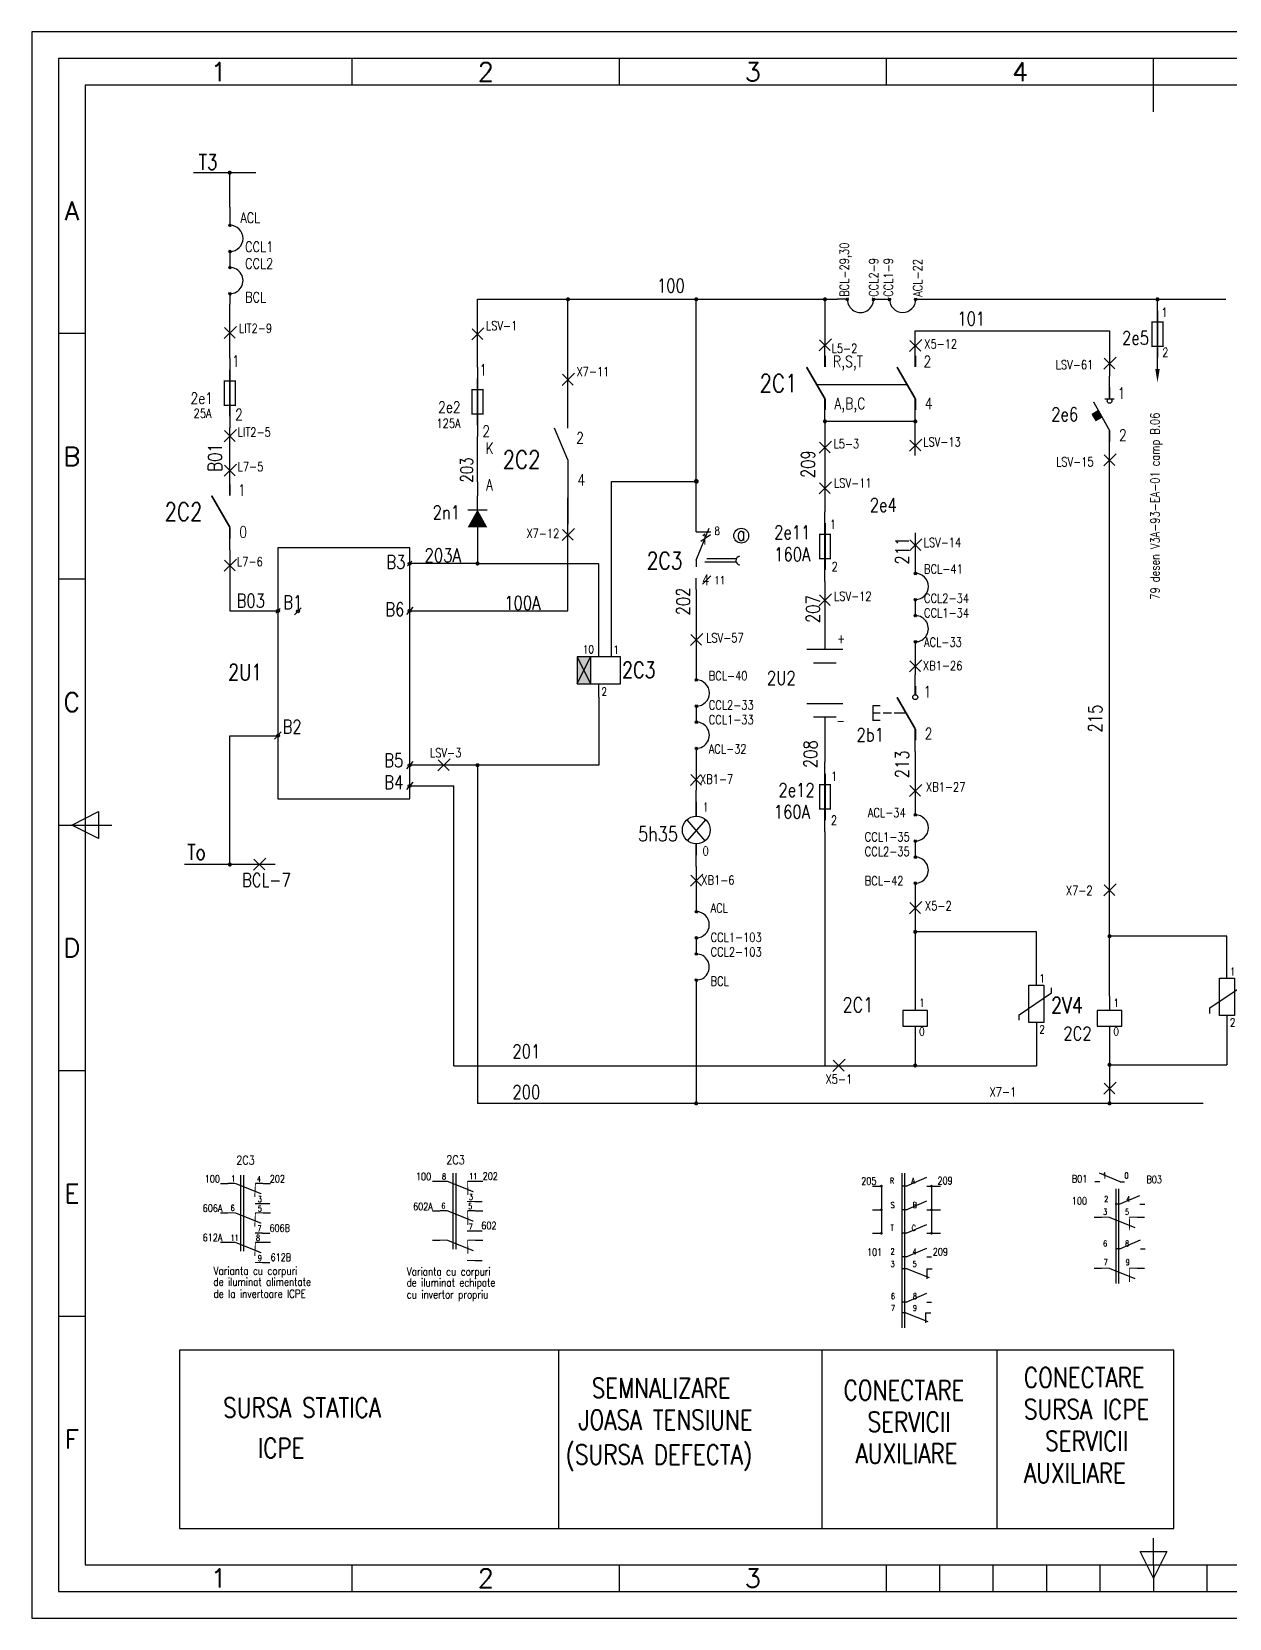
# Model space of a CAD drawing. Extents: x 23 to 1306, y -395 to 239.
# Drawn here: x 22.6 to 246.7, y -393.5 to -96.5 of the extents above; entities that cross this region are included whole.
import ezdxf
from ezdxf.enums import TextEntityAlignment as Align

# ---------------------------------------------------------------- set-up
doc = ezdxf.new("R2010")
doc.units = 0
doc.header["$LTSCALE"] = 7
doc.header["$MEASUREMENT"] = 0
doc.layers.get('0').update_dxf_attribs({"linetype": 'CONTINUOUS'})
doc.layers.get('DEFPOINTS').update_dxf_attribs({"linetype": 'CONTINUOUS'})
doc.layers.add('MODIF', color=2, linetype='CONTINUOUS')
doc.layers.add('TAG', color=2, linetype='CONTINUOUS')
doc.styles.add('ISO', font='SIMPLEX.SHX')
doc.styles.add('ISOCP', font='SIMPLEX.SHX')
doc.styles.add('ROMANS', font='romans', dxfattribs={"width": 0.8})

# ---------------------------------------------------------------- blocks, each defined once
blk = doc.blocks.new('A3')
at = {"color": 70}
for p, q in [((-360, 287), (-360, 292)), ((-310, 287), (-310, 292)), ((-260, 287), (-260, 292)), ((-210, 282), (-210, 292)), ((-410, 240.5), (-415, 240.5)), ((-410, 194.5), (-415, 194.5)), ((-415, 148.5), (-405, 148.5)), ((-412.5, 148.5), (-407.5, 151)), ((-407.5, 146), (-412.5, 148.5)), ((-407.5, 151), (-407.5, 146)), ((-410, 102.5), (-415, 102.5)), ((-410, 56.5), (-415, 56.5)), ((-210, 10), (-210, 15)), ((-212.5, 12.5), (-207.5, 12.5)), ((-210, 7.5), (-212.5, 12.5)), ((-207.5, 12.5), (-210, 7.5)), ((-360, 5), (-360, 10)), ((-310, 5), (-310, 10)), ((-260, 5), (-260, 10)), ((-250, 5), (-250, 10)), ((-240, 5), (-240, 10)), ((-230, 5), (-230, 10)), ((-220, 5), (-220, 10)), ((-210, 10), (-210, 5)), ((-200, 5), (-200, 10))]:
    blk.add_line(p, q, dxfattribs=at)
at = {"color": 240}
for points in [[(0, 297), (-420, 297), (-420, 0), (0, 0)], [(-5, 292), (-415, 292), (-415, 5), (-5, 5)]]:
    blk.add_lwpolyline(points, close=True, dxfattribs=at)
at = {"color": 70}
blk.add_lwpolyline([(-10, 287), (-410, 287), (-410, 10), (-10, 10)], close=True, dxfattribs=at)
at = {"color": 50}
for s, style, p in [('1', 'ISOCP', (-385, 289.5)), ('2', 'ISO', (-335, 289.5)), ('3', 'ISO', (-285, 289.5)), ('4', 'ISO', (-235, 289.5)), ('A', 'ISO', (-412.5, 263.5)), ('B', 'ISO', (-412.5, 217.5)), ('C', 'ISO', (-412.5, 171.5)), ('D', 'ISO', (-412.5, 125.5)), ('E', 'ISO', (-412.5, 79.5)), ('F', 'ISO', (-412.5, 33.5)), ('1', 'ISOCP', (-385, 7.5)), ('2', 'ISO', (-335, 7.5)), ('3', 'ISO', (-285, 7.5))]:
    blk.add_text(s, height=3.5, dxfattribs=dict(at, style=style)).set_placement(p, align=Align.MIDDLE)
blk = doc.blocks.new('VARISTOR')
for p, q in [((0, -1.5), (0, 0)), ((0, -8.5), (0, -10))]:
    blk.add_line(p, q)
at = {"flags": 128}
blk.add_lwpolyline([(-3.22, -8.07), (-3.22, -7.06), (2.86, -2.95), (2.86, -2)], dxfattribs=at)
blk.add_lwpolyline([(-1.4, -8.5), (-1.4, -1.5), (1.4, -1.5), (1.4, -8.5)], close=True, dxfattribs=at)
at = {"style": 'ROMANS', "width": 0.8}
for tag, p, height in [('1', (0.55, -0.99), 1.5), ('V', (-6.29, -6.62), 3), ('2', (0.55, -10.54), 1.5)]:
    blk.add_attdef(tag, p, '', height=height, dxfattribs=at)
blk = doc.blocks.new('MONO1')
at = {"linetype": 'Continuous'}
for p, q in [((0, 14.5), (0, 17)), ((-1, 12), (1, 12)), ((0, 0), (0, 2.5))]:
    blk.add_line(p, q, dxfattribs=at)
at = {"linetype": 'Continuous', "const_width": 0.4}
for points in [[(0, 12), (0, 14.5)], [(0, 2.5), (0, 5)]]:
    blk.add_lwpolyline(points, dxfattribs=at)
at = {"linetype": 'Continuous', "const_width": 0.3, "flags": 128}
blk.add_lwpolyline([(0, 5), (-3.52, 11.31)], dxfattribs=at)
at = {"linetype": 'Continuous', "flags": 128}
blk.add_lwpolyline([(-1.71, 7.96), (-2.48, 9.3), (-3.83, 8.52), (-3.05, 7.18)], close=True, dxfattribs=at)
at = {"linetype": 'Continuous'}
blk.add_circle((0, 11.52), 0.517, dxfattribs=at)
blk.add_solid([(-3.05, 7.18), (-3.83, 8.52), (-1.71, 7.96), (-2.48, 9.3)], dxfattribs=at)
at = {"layer": 'DEFPOINTS', "color": 0, "linetype": 'ByBlock'}
for p in [(70.86, -12.25), (70.86, -18.85)]:
    blk.add_point(p, dxfattribs=at)
at = {"linetype": 'Continuous', "style": 'ROMANS', "width": 0.8}
for tag, p in [('1', (1.8, 11.98)), ('2', (2.09, 2.71))]:
    blk.add_attdef(tag, p, '', height=2.5, dxfattribs=at)
blk = doc.blocks.new('BUT-RET')
at = {"linetype": 'Continuous'}
for p, q in [((0, -2.5), (0, 0)), ((-7.74, -6.89), (-9.39, -6.89)), ((-9.39, -6.89), (-9.39, -10.11)), ((-7.74, -8.5), (-9.39, -8.5)), ((-7.74, -10.11), (-9.39, -10.11)), ((-5.25, -8.5), (-7.12, -8.5)), ((-2.02, -8.5), (-4.69, -8.5)), ((0, -17), (0, -14.5))]:
    blk.add_line(p, q, dxfattribs=at)
at = {"linetype": 'Continuous', "const_width": 0.4}
for points in [[(0, -4.45), (0, -2.5)], [(0, -14.5), (0, -12)]]:
    blk.add_lwpolyline(points, dxfattribs=at)
at = {"linetype": 'Continuous', "const_width": 0.4, "flags": 128}
blk.add_lwpolyline([(0, -12), (-4.04, -5)], dxfattribs=at)
at = {"linetype": 'Continuous'}
blk.add_circle((0, -4.97), 0.546, dxfattribs=at)
at = {"linetype": 'Continuous', "style": 'ROMANS', "width": 0.8}
for tag, p in [('1', (1.8, -5.02)), ('2', (2.09, -14.29))]:
    blk.add_attdef(tag, p, '', height=2.5, dxfattribs=at)
blk.add_attdef('P1', text='', height=4, dxfattribs=at).set_placement((-12.44, -8.54), align=Align.MIDDLE_RIGHT)
blk = doc.blocks.new('BILUTA')
at = {"linetype": 'Continuous', "const_width": 0.45, "flags": 128}
blk.add_lwpolyline([(-0.225, 0, 1), (0.225, 0, 1)], format="xyb", close=True, dxfattribs=at)
blk = doc.blocks.new('CNI')
at = {"linetype": 'Continuous'}
for p, q in [((0, -1.84), (0, 0)), ((0, -8.5), (3, -1)), ((0, -8.5), (0, -10))]:
    blk.add_line(p, q, dxfattribs=at)
at = {"linetype": 'Continuous', "flags": 128}
blk.add_lwpolyline([(0, -1.84), (3.41, -1.84)], dxfattribs=at)
at = {"layer": 'TAG', "linetype": 'Continuous', "style": 'ROMANS', "width": 0.8}
for tag, p in [('1N', (0.14, -1.41)), ('2N', (0.14, -9.9))]:
    blk.add_attdef(tag, p, '', height=1.5, dxfattribs=at)
blk.add_attdef('KN', text='', height=3, dxfattribs=at).set_placement((-2.33, -1.73), align=Align.MIDDLE_RIGHT)
for tag, p in [('1E', (-0.35, -2.05)), ('2E', (-0.35, -10.07))]:
    blk.add_attdef(tag, p, '', height=1.5, rotation=90, dxfattribs=at)
blk.add_attdef('KE', text='', height=3, rotation=90, dxfattribs=at).set_placement((-3.98, -4.61), align=Align.MIDDLE_RIGHT)
blk = doc.blocks.new('CND')
at = {"linetype": 'Continuous'}
for p, q in [((0, -1.64), (0, 0)), ((0, -8.62), (-3, -1.62)), ((0, -8.62), (0, -10))]:
    blk.add_line(p, q, dxfattribs=at)
at = {"layer": 'TAG', "linetype": 'Continuous', "style": 'ROMANS', "width": 0.8}
for tag, p in [('1E', (-0.41, -1.57)), ('2E', (-0.41, -10.73))]:
    blk.add_attdef(tag, p, '', height=1.5, rotation=90, dxfattribs=at)
blk.add_attdef('K1E', text='', height=3, rotation=90, dxfattribs=at).set_placement((-11.31, -1.64), align=Align.MIDDLE_RIGHT)
blk.add_attdef('K1N', text='', height=3, dxfattribs=at).set_placement((-3.18, -4.55), align=Align.MIDDLE_RIGHT)
for tag, p in [('1N', (0.26, -1.67)), ('2N', (0.26, -10.09))]:
    blk.add_attdef(tag, p, '', height=1.5, dxfattribs=at)
blk = doc.blocks.new('B1')
at = {"linetype": 'Continuous'}
for p, q in [((0, -2.5), (0, 0)), ((-2.07, -6.54), (1.93, -11.17)), ((-1.94, -11.17), (2.1, -6.54)), ((0, -16.86), (0, -14.36))]:
    blk.add_line(p, q, dxfattribs=at)
at = {"linetype": 'Continuous', "const_width": 0.4}
for points in [[(0, -5.71), (0, -2.5)], [(0, -14.36), (0, -11.86)]]:
    blk.add_lwpolyline(points, dxfattribs=at)
at = {"linetype": 'Continuous'}
blk.add_circle((0, -8.78), 3.07, dxfattribs=at)
at = {"linetype": 'Continuous', "style": 'ROMANS', "width": 0.8}
blk.add_attdef('H1', text='', height=4, dxfattribs=at).set_placement((-6.71, -8.53), align=Align.MIDDLE_RIGHT)
blk = doc.blocks.new('B')
for p, q in [((0, 0), (0, -2.65)), ((0, -5.59), (0, -8.24))]:
    blk.add_line(p, q)
at = {"flags": 128}
blk.add_lwpolyline([(-2.32, -2.65), (-2.32, -5.59), (2.32, -5.59), (2.32, -2.65)], close=True, dxfattribs=at)
at = {"style": 'ROMANS', "width": 0.8}
for tag, p, height in [('K1', (-6.63, -5.37), 3), ('1', (0.74, -1.99), 1.5), ('2', (0.74, -7.36), 1.5)]:
    blk.add_attdef(tag, p, '', height=height, dxfattribs=at)
blk = doc.blocks.new('DIODA')
at = {"linetype": 'Continuous'}
for p, q in [((0, -3.22), (0, 0)), ((0, -6.9), (0, -10))]:
    blk.add_line(p, q, dxfattribs=at)
at = {"linetype": 'Continuous', "const_width": 0.24, "flags": 128}
blk.add_lwpolyline([(0, -3.32), (-1.96, -6.85), (1.96, -6.85)], close=True, dxfattribs=at)
at = {"linetype": 'Continuous', "flags": 128}
blk.add_lwpolyline([(-2.16, -3.1), (2.17, -3.1)], dxfattribs=at)
at = {"linetype": 'Continuous'}
blk.add_solid([(-0.01, -3.32), (1.92, -6.84), (-1.91, -6.86)], dxfattribs=at)
at = {"layer": 'TAG', "linetype": 'Continuous', "style": 'ROMANS', "width": 0.8}
for tag, rotation, p in [('DE', 90, (-12.18, -1.74)), ('DV', 270, (-4.34, -6.03)), ('TE', 90, (6.57, -2.99)), ('DS', 180, (-10.42, -5.99)), ('TS', 180, (8.33, -7.24)), ('TV', 270, (14.41, -7.28))]:
    blk.add_attdef(tag, text='', height=3, rotation=rotation, dxfattribs=at).set_placement(p, align=Align.MIDDLE_RIGHT)
for tag, p in [('DN', (-6.08, -2.02)), ('TN', (12.67, -3.27))]:
    blk.add_attdef(tag, text='', height=3, dxfattribs=at).set_placement(p, align=Align.MIDDLE_RIGHT)
for tag, p, rotation in [('1E', (-2.65, -2.22), 90), ('1S', (-0.23, -0.04), 180), ('1V', (2.72, 0.3), 270), ('2E', (-2.65, -10.15), 90), ('2S', (-0.37, -8.45), 180), ('2V', (2.63, -8.07), 270)]:
    blk.add_attdef(tag, p, '', height=1.5, rotation=rotation, dxfattribs=at)
for tag, p in [('1N', (0.16, -1.54)), ('2N', (0.15, -9.9))]:
    blk.add_attdef(tag, p, '', height=1.5, dxfattribs=at)
blk = doc.blocks.new('REL-TI')
at = {"linetype": 'Continuous'}
for p, q in [((0, -2.45), (0, 0)), ((0, -10), (0, -7.55))]:
    blk.add_line(p, q, dxfattribs=at)
for points in [[(-4.05, -2.45), (-1.58, -7.55)], [(-4.05, -7.55), (-1.58, -2.45), (-1.58, -7.55)]]:
    blk.add_lwpolyline(points, dxfattribs=at)
at = {"linetype": 'Continuous', "flags": 128}
blk.add_lwpolyline([(-4.05, -2.45), (-4.05, -7.55), (4.05, -7.55), (4.05, -2.45)], close=True, dxfattribs=at)
at = {"linetype": 'Continuous', "style": 'ROMANS', "width": 0.8}
for tag, p in [('1', (0.49, -1.69)), ('2', (0.49, -9.72))]:
    blk.add_attdef(tag, p, '', height=1.5, dxfattribs=at)
blk.add_attdef('KT', text='', height=3, dxfattribs=at).set_placement((10.6, -4.91), align=Align.MIDDLE_RIGHT)
blk = doc.blocks.new('SIG-FUZ')
at = {"linetype": 'Continuous'}
for p, q in [((2.5, 0), (0, 0)), ((15.38, 0), (12.88, 0))]:
    blk.add_line(p, q, dxfattribs=at)
at = {"linetype": 'Continuous', "const_width": 0.4}
blk.add_lwpolyline([(12.88, 0), (2.5, 0)], dxfattribs=at)
at = {"linetype": 'Continuous', "const_width": 0.3, "flags": 128}
blk.add_lwpolyline([(10.38, 1.19), (5, 1.19), (5, -1.19), (10.38, -1.19)], close=True, dxfattribs=at)
at = {"linetype": 'Continuous', "style": 'ROMANS', "width": 0.8}
for tag, p in [('1', (1.66, 1.64)), ('F', (6.63, 3.03)), ('2', (11.93, 1.6))]:
    blk.add_attdef(tag, p, '', height=2.5, dxfattribs=at)

msp = doc.modelspace()

# ---------------------------------------------------------------- linework, layer by layer
at = {"layer": 'MODIF'}
for p, q in [((64.54, -122.89), (52.86, -122.89)), ((59.68, -129.34), (59.68, -122.89)), ((59.68, -129.34), (59.68, -132.73)), ((59.45, -132.5), (59.93, -132.98)), ((59.88, -132.51), (59.46, -132.97)), ((59.45, -137.4), (59.93, -137.87)), ((59.88, -137.4), (59.46, -137.86)), ((59.68, -137.62), (59.68, -140.63)), ((59.45, -140.41), (59.93, -140.88)), ((59.88, -140.41), (59.46, -140.87)), ((59.44, -145.3), (59.92, -145.77)), ((59.87, -145.3), (59.46, -145.77)), ((59.67, -145.53), (59.67, -147.46)), ((59.67, -157.61), (59.67, -147.46)), ((106.02, -146.58), (173.32, -146.58)), ((106.02, -159.28), (106.02, -146.58)), ((122.96, -169.34), (122.96, -146.58)), ((146.98, -186.53), (146.98, -146.58)), ((171.06, -146.62), (171.06, -155.04)), ((175.25, -146.58), (173.32, -146.58)), ((175.48, -146.35), (175, -146.83)), ((175.47, -146.78), (175.01, -146.37)), ((180.37, -146.36), (179.89, -146.84)), ((180.37, -146.79), (179.9, -146.38)), ((183.15, -146.59), (180.14, -146.59)), ((183.38, -146.36), (182.9, -146.84)), ((183.38, -146.79), (182.91, -146.38)), ((188.27, -146.36), (187.8, -146.84)), ((188.27, -146.79), (187.8, -146.38)), ((246.11, -146.59), (188.04, -146.59)), ((60.89, -151.66), (58.59, -153.93)), ((58.66, -151.85), (60.67, -153.86)), ((107.24, -151.9), (104.94, -154.17)), ((105.01, -152.09), (107.02, -154.11)), ((172.28, -153.97), (169.98, -156.24)), ((170.04, -154.16), (172.05, -156.17)), ((189.21, -154.08), (186.91, -156.35)), ((186.97, -154.27), (188.98, -156.28)), ((187.98, -152.5), (220.1, -152.5)), ((187.98, -155.04), (187.98, -152.5)), ((220.1, -152.5), (224.33, -152.5)), ((224.33, -152.5), (224.33, -160.97)), ((171.06, -157.16), (171.06, -155.04)), ((187.98, -157.16), (187.98, -155.04)), ((59.67, -157.61), (59.67, -159.73)), ((106.02, -159.28), (106.02, -161.39)), ((225.55, -157.41), (223.25, -159.68)), ((223.32, -157.6), (225.33, -159.61)), ((124.19, -160.42), (121.89, -162.69)), ((121.95, -160.61), (123.96, -162.63)), ((169.51, -162.52), (186.44, -162.52)), ((59.67, -168.51), (59.67, -170.63)), ((171.06, -169.43), (171.06, -167.32)), ((187.98, -169.43), (187.98, -167.32)), ((60.89, -170.97), (58.59, -173.23)), ((58.66, -171.16), (60.67, -173.17)), ((59.67, -179.09), (59.67, -170.63)), ((106.02, -170.18), (106.02, -172.29)), ((187.98, -169.43), (171.06, -169.43)), ((171.06, -169.43), (171.06, -186.36)), ((187.98, -175.85), (187.98, -169.43)), ((106.02, -180.76), (106.02, -172.29)), ((172.28, -173.13), (169.98, -175.39)), ((170.04, -173.32), (172.05, -175.33)), ((189.21, -172.74), (186.91, -175.01)), ((186.97, -172.93), (188.98, -174.94)), ((60.89, -177.44), (58.59, -179.71)), ((58.66, -177.63), (60.67, -179.64)), ((122.96, -177.22), (122.96, -188.66)), ((225.55, -175.51), (223.25, -177.78)), ((223.32, -175.7), (225.33, -177.71)), ((224.33, -277.04), (224.33, -175.36)), ((59.67, -181.21), (59.67, -179.09)), ((106.02, -180.76), (106.02, -183.35)), ((131.11, -180.66), (146.98, -180.66)), ((131.11, -211.04), (131.11, -180.66)), ((172.28, -180.75), (169.98, -183.01)), ((170.04, -180.94), (172.05, -182.95)), ((122.96, -204.89), (122.96, -183.73)), ((146.98, -188.64), (146.98, -186.53)), ((124.19, -189.48), (121.89, -191.75)), ((121.95, -189.68), (123.96, -191.69)), ((59.67, -193.48), (59.67, -191.37)), ((106.02, -191.81), (106.02, -196.04)), ((147.81, -191.87), (149.63, -190.62)), ((189.21, -191.39), (186.91, -193.65)), ((186.97, -191.58), (188.98, -193.59)), ((187.98, -190.28), (187.98, -197.89)), ((60.89, -195.22), (58.59, -197.48)), ((58.66, -195.41), (60.67, -197.42)), ((59.67, -193.48), (59.68, -204.9)), ((93.75, -195.59), (92.93, -196.5)), ((148.58, -195.74), (154.39, -195.74)), ((148.94, -195.13), (154.39, -195.13)), ((106.02, -196.04), (93.34, -196.04)), ((128.75, -196.07), (106.07, -196.07)), ((128.75, -211.04), (128.75, -196.07)), ((146.98, -200.92), (146.98, -198.8)), ((148.13, -199.93), (149.71, -198.32)), ((187.76, -197.67), (188.23, -198.14)), ((188.18, -197.67), (187.77, -198.13)), ((146.98, -200.92), (146.98, -217.84)), ((172.28, -201.7), (169.98, -203.97)), ((170.04, -201.89), (172.05, -203.9)), ((171.06, -199.38), (171.06, -212.07)), ((59.68, -204.9), (68.68, -204.9)), ((69.08, -204.45), (68.27, -205.35)), ((73.01, -204.31), (71.79, -205.67)), ((93.95, -204.21), (92.73, -205.57)), ((93.34, -204.89), (114.5, -204.89)), ((114.5, -204.89), (122.96, -204.89)), ((187.76, -202.56), (188.23, -203.03)), ((188.18, -202.56), (187.77, -203.03)), ((187.98, -202.79), (187.98, -205.8)), ((187.76, -205.57), (188.23, -206.05)), ((188.18, -205.57), (187.77, -206.04)), ((148.2, -209.13), (145.9, -211.4)), ((145.96, -209.32), (147.97, -211.33)), ((187.75, -210.46), (188.22, -210.94)), ((188.17, -210.46), (187.76, -210.93)), ((187.97, -210.69), (187.97, -212.62)), ((131.11, -213.49), (131.11, -211.04)), ((187.97, -212.62), (187.97, -216.85)), ((189.2, -214.04), (186.9, -216.3)), ((186.96, -214.23), (188.97, -216.24)), ((146.75, -217.62), (147.22, -218.09)), ((147.18, -217.62), (146.76, -218.08)), ((128.75, -221.05), (128.75, -233.82)), ((146.75, -222.51), (147.22, -222.98)), ((147.18, -222.51), (146.76, -222.98)), ((146.98, -222.74), (146.98, -225.75)), ((146.75, -225.52), (147.22, -225.99)), ((147.18, -225.52), (146.76, -225.99)), ((171.06, -224.77), (171.06, -233.23)), ((59.67, -252.4), (59.68, -228.28)), ((59.68, -228.28), (68.68, -228.28)), ((69.27, -227.58), (68.05, -228.95)), ((146.74, -230.41), (147.21, -230.89)), ((147.17, -230.41), (146.75, -230.88)), ((146.97, -230.64), (146.97, -232.57)), ((187.97, -231.24), (187.97, -239.71)), ((93.95, -233.12), (92.73, -234.48)), ((106.02, -233.8), (93.34, -233.8)), ((100.91, -232.59), (98.61, -234.86)), ((98.68, -232.78), (100.69, -234.79)), ((128.75, -233.82), (105.86, -233.82)), ((106.02, -233.82), (106.02, -297.1)), ((146.97, -232.57), (146.97, -238.49)), ((171.06, -235.35), (171.06, -233.23)), ((93.95, -236.99), (92.73, -238.35)), ((147.78, -235.62), (145.89, -237.62)), ((145.95, -235.54), (147.96, -237.55)), ((189.2, -237.42), (186.9, -239.68)), ((93.34, -237.67), (101.6, -237.67)), ((101.6, -290.05), (101.6, -237.67)), ((186.96, -237.61), (188.97, -239.62)), ((187.97, -239.71), (187.97, -243.09)), ((187.75, -242.86), (188.22, -243.34)), ((188.17, -242.87), (187.76, -243.33)), ((171.06, -246.25), (171.06, -244.13)), ((171.06, -246.25), (171.06, -290.05)), ((187.75, -247.76), (188.22, -248.23)), ((188.17, -247.76), (187.76, -248.22)), ((187.97, -247.98), (187.97, -251)), ((68.13, -252.4), (51.2, -252.4)), ((66.42, -251.19), (64.12, -253.46)), ((64.18, -251.39), (66.19, -253.4)), ((187.75, -250.77), (188.22, -251.24)), ((188.17, -250.77), (187.76, -251.24)), ((148.19, -254.17), (145.89, -256.44)), ((145.95, -254.36), (147.96, -256.37)), ((146.97, -252.77), (146.97, -261.23)), ((187.74, -255.66), (188.21, -256.14)), ((188.16, -255.66), (187.75, -256.13)), ((187.96, -255.89), (187.96, -257.82)), ((187.96, -257.82), (187.96, -262.05)), ((225.55, -255.99), (223.25, -258.26)), ((223.32, -256.18), (225.33, -258.19)), ((146.74, -260.99), (147.22, -261.47)), ((147.17, -260.99), (146.75, -261.46)), ((189.19, -259.32), (186.89, -261.59)), ((186.95, -259.51), (188.96, -261.53)), ((187.96, -262.05), (187.96, -277.04)), ((146.74, -265.88), (147.22, -266.36)), ((147.17, -265.89), (146.75, -266.35)), ((146.97, -266.11), (146.97, -269.12)), ((210.64, -264.99), (187.96, -264.99)), ((210.64, -273.46), (210.64, -264.99)), ((246.31, -265.8), (224.33, -265.8)), ((246.31, -272.18), (246.31, -265.8)), ((146.74, -268.89), (147.22, -269.37)), ((147.17, -268.9), (146.75, -269.36)), ((146.73, -273.79), (147.21, -274.26)), ((147.16, -273.79), (146.74, -274.25)), ((146.96, -274.01), (146.96, -275.94)), ((146.96, -275.94), (146.96, -288.64)), ((210.64, -283.46), (210.64, -290.1)), ((246.31, -282.18), (246.31, -289.87)), ((187.96, -285.28), (187.96, -290.07)), ((224.33, -285.28), (224.33, -297.1)), ((101.6, -290.05), (187.96, -290.07)), ((146.96, -288.64), (146.96, -297.1)), ((174.86, -288.85), (172.56, -291.11)), ((172.63, -289.04), (174.64, -291.05)), ((187.96, -290.07), (210.64, -290.1)), ((224.33, -289.87), (246.31, -289.87)), ((225.55, -293.13), (223.25, -295.4)), ((223.32, -293.33), (225.33, -295.34)), ((241.83, -297.1), (106.02, -297.1)), ((61.75, -324.75), (61.75, -310.55)), ((62.3, -324.75), (62.3, -310.55)), ((97.61, -311.68), (98.99, -311.68)), ((101.46, -324.37), (101.46, -310.17)), ((102.01, -324.37), (102.01, -310.17)), ((105.62, -311.68), (107, -311.68)), ((185.52, -339.14), (185.52, -310.18)), ((186.02, -339.14), (186.02, -310.18)), ((57.9, -312.07), (59.28, -312.07)), ((65.9, -312.07), (67.28, -312.07)), ((179.97, -312.59), (181.63, -312.59)), ((181.63, -312.59), (181.63, -321.42)), ((191.01, -312.59), (191.01, -321.42)), ((191.01, -312.59), (192.67, -312.59)), ((225.54, -313.13), (225.54, -330.8)), ((226.04, -313.13), (226.04, -330.8)), ((57.9, -317.59), (59.28, -317.59)), ((65.79, -315.86), (67.17, -315.86)), ((65.9, -317.59), (67.28, -317.59)), ((97.61, -317.2), (98.99, -317.2)), ((105.51, -315.47), (106.89, -315.47)), ((105.62, -317.2), (107, -317.2)), ((179.97, -317.01), (181.63, -317.01)), ((191.01, -317.01), (192.67, -317.01)), ((221.47, -318.41), (222.85, -318.41)), ((229.48, -318.41), (230.86, -318.41)), ((57.9, -323.11), (59.28, -323.11)), ((65.79, -321.38), (67.17, -321.38)), ((65.9, -323.11), (67.28, -323.11)), ((97.61, -322.72), (98.99, -322.72)), ((105.51, -320.99), (106.89, -320.99)), ((105.62, -322.72), (107, -322.72)), ((179.97, -321.42), (181.63, -321.42)), ((191.01, -321.42), (192.67, -321.42)), ((105.51, -326.51), (106.89, -326.51)), ((65.79, -326.9), (67.17, -326.9)), ((221.47, -327.96), (222.85, -327.96)), ((229.48, -327.96), (230.86, -327.96)), ((121.19, -343.27), (121.19, -376.66)), ((170.48, -343.27), (170.48, -376.66)), ((203.25, -343.27), (203.25, -376.66))]:
    msp.add_line(p, q, dxfattribs=at)
for points, const_width in [([(171.06, -159.28), (171.06, -157.16)], 0.339), ([(187.98, -159.28), (187.98, -157.16)], 0.339), ([(59.67, -159.73), (59.67, -168.51)], 0.339), ([(106.02, -161.39), (106.02, -170.18)], 0.339), ([(171.06, -167.32), (171.06, -165.2)], 0.339), ([(187.98, -167.32), (187.98, -165.2)], 0.339), ([(59.67, -183.33), (59.67, -181.21)], 0.339), ([(59.67, -191.37), (59.67, -189.25)], 0.339), ([(171.06, -244.13), (171.06, -235.35)], 0.339), ([(98.99, -311.68), (100.37, -311.68)], 0.221), ([(104.17, -311.68), (105.62, -311.68)], 0.221), ([(59.28, -312.07), (60.66, -312.07)], 0.221), ([(64.46, -312.07), (65.9, -312.07)], 0.221), ([(59.28, -317.59), (60.66, -317.59)], 0.221), ([(64.35, -315.86), (65.79, -315.86)], 0.221), ([(64.46, -317.59), (65.9, -317.59)], 0.221), ([(98.99, -317.2), (100.37, -317.2)], 0.221), ([(104.07, -315.48), (105.51, -315.47)], 0.221), ([(104.17, -317.2), (105.62, -317.2)], 0.221), ([(222.85, -318.41), (224.23, -318.41)], 0.221), ([(228.04, -318.41), (229.48, -318.41)], 0.221), ([(59.28, -323.11), (60.66, -323.11)], 0.221), ([(64.35, -321.38), (65.79, -321.38)], 0.221), ([(64.46, -323.11), (65.9, -323.11)], 0.221), ([(98.99, -322.72), (100.37, -322.72)], 0.221), ([(104.07, -321), (105.51, -320.99)], 0.221), ([(104.17, -322.72), (105.62, -322.72)], 0.221), ([(104.07, -326.52), (105.51, -326.51)], 0.221), ([(64.35, -326.9), (65.79, -326.9)], 0.221), ([(222.85, -327.96), (224.23, -327.96)], 0.221), ([(228.04, -327.96), (229.48, -327.96)], 0.221)]:
    msp.add_lwpolyline(points, dxfattribs=dict(at, const_width=const_width))
at = {"layer": 'MODIF', "flags": 128}
for points, const_width in [([(171.06, -165.2), (167.63, -159.28)], 0.339), ([(187.98, -165.2), (184.56, -159.28)], 0.339), ([(59.67, -189.25), (56.25, -183.33)], 0.339), ([(100.37, -311.68), (105.26, -313.65)], 0.221), ([(104.17, -311.68), (104.23, -314.24)], 0.166), ([(60.66, -312.07), (65.55, -314.03)], 0.221), ([(64.46, -312.07), (64.33, -314.64)], 0.166), ([(60.66, -317.59), (65.55, -319.55)], 0.221), ([(64.46, -317.59), (64.33, -320.16)], 0.166), ([(100.37, -317.2), (105.26, -319.17)], 0.221), ([(104.17, -317.2), (104.23, -319.89)], 0.166), ([(224.23, -318.41), (229.13, -320.38)], 0.221), ([(228.04, -318.41), (228.1, -320.89)], 0.166), ([(60.66, -323.11), (65.55, -325.07)], 0.221), ([(64.46, -323.11), (64.33, -325.68)], 0.166), ([(100.37, -322.72), (105.26, -324.69)], 0.221), ([(104.17, -322.72), (104.23, -325.26)], 0.166), ([(224.23, -327.96), (229.13, -329.92)], 0.221), ([(228.04, -327.96), (228.06, -330.54)], 0.166)]:
    msp.add_lwpolyline(points, dxfattribs=dict(at, const_width=const_width))
msp.add_lwpolyline([(233.31, -159.6, 0.846, 0, 0), (233.31, -162.14, 0, 0, 0)], format="xyseb", dxfattribs=at)
at = {"layer": 'MODIF', "const_width": 0.254, "flags": 128}
for points in [[(58.66, -161.85), (58.66, -166.4), (60.68, -166.4), (60.68, -161.85)], [(105.01, -163.51), (105.01, -168.06), (107.03, -168.06), (107.03, -163.51)], [(172.06, -242.02), (172.06, -237.46), (170.05, -237.46), (170.05, -242.02)]]:
    msp.add_lwpolyline(points, close=True, dxfattribs=at)
at = {"layer": 'MODIF', "flags": 128}
for points in [[(68.68, -193.08), (68.68, -240.11), (93.34, -240.11), (93.34, -193.08)], [(50.22, -343.27), (50.22, -376.66), (236.35, -376.66), (236.35, -343.27)]]:
    msp.add_lwpolyline(points, close=True, dxfattribs=at)
for points in [[(167.67, -212.07), (174.44, -212.07)], [(168.94, -214.61), (173.17, -214.61)], [(167.67, -222.23), (174.44, -222.23)], [(168.94, -224.77), (173.17, -224.77)]]:
    msp.add_lwpolyline(points, dxfattribs=at)
at = {"layer": 'MODIF'}
for centre, radius in [((59.68, -132.74), 0.189), ((59.68, -137.64), 0.189), ((59.68, -140.65), 0.189), ((59.67, -145.54), 0.189), ((175.24, -146.58), 0.189), ((180.13, -146.59), 0.189), ((183.14, -146.59), 0.189), ((188.03, -146.59), 0.189), ((155.39, -190.82), 1.39), ((93.34, -196.04), 0.283), ((187.98, -197.91), 0.189), ((68.68, -204.9), 0.283), ((72.4, -204.99), 0.283), ((93.34, -204.89), 0.283), ((187.98, -202.8), 0.189), ((187.98, -205.81), 0.189), ((187.97, -210.7), 0.189), ((146.97, -217.85), 0.189), ((146.97, -222.75), 0.189), ((146.97, -225.76), 0.189), ((68.68, -228.28), 0.283), ((146.96, -230.65), 0.189), ((93.34, -233.8), 0.283), ((93.34, -237.67), 0.283), ((187.97, -243.1), 0.189), ((187.97, -248), 0.189), ((187.97, -251.01), 0.189), ((187.96, -255.9), 0.189), ((146.97, -261.23), 0.189), ((146.97, -266.12), 0.189), ((146.97, -269.13), 0.189), ((146.96, -274.02), 0.189)]:
    msp.add_circle(centre, radius, dxfattribs=at)
for centre, radius, start, end in [((59.68, -135.18), 2.45, 270, 90), ((59.68, -143.08), 2.45, 269.7811, 90), ((177.7, -146.59), 2.45, 179.7811, 0), ((185.6, -146.59), 2.45, 180, 0), ((155.2, -195.49), 0.814, 98.9826, 263.8831), ((187.98, -200.34), 2.45, 270, 90), ((187.98, -208.24), 2.45, 269.7811, 90), ((146.98, -220.29), 2.45, 270, 90), ((146.98, -228.19), 2.45, 269.7811, 90), ((187.97, -245.54), 2.45, 270, 90), ((187.97, -253.44), 2.45, 269.7811, 90), ((146.97, -263.66), 2.45, 270, 90), ((146.97, -271.57), 2.45, 269.7811, 90)]:
    msp.add_arc(centre, radius, start, end, dxfattribs=at)
msp.add_solid([(127.17, -213.49), (127.17, -218.6), (124.7, -213.49), (124.7, -218.6)], dxfattribs=at)

# ---------------------------------------------------------------- block references
for name, p in [('A3', (442.58, -393.49)), ('BILUTA', (146.98, -180.66))]:
    msp.add_blockref(name, p, dxfattribs=at)
for name, p, xscale, yscale, zscale in [('BILUTA', (59.64, -122.89), 0.8463999999999992, 0.8463999999999992, 0.8463999999999992), ('BILUTA', (122.96, -146.58), 0.8463999999999992, 0.8463999999999992, 0.8463999999999992), ('BILUTA', (146.98, -146.58), 0.8463999999999992, 0.8463999999999992, 0.8463999999999992), ('BILUTA', (171.06, -146.58), 0.8463999999999992, 0.8463999999999992, 0.8463999999999992), ('BILUTA', (233.31, -146.59), 0.8463999999999992, 0.8463999999999992, 0.8463999999999992), ('BILUTA', (171.06, -169.43), 0.8463999999999992, 0.8463999999999992, 0.8463999999999992), ('BILUTA', (187.98, -169.43), 0.8463999999999992, 0.8463999999999992, 0.8463999999999992), ('BILUTA', (106.02, -196.04), 0.8463999999999992, 0.8463999999999992, 0.8463999999999992), ('BILUTA', (106.02, -233.8), 0.8463999999999992, 0.8463999999999992, 0.8463999999999992), ('B1', (146.97, -238.49), 0.8463999999999992, 0.8463999999999992, 0.8463999999999992), ('BILUTA', (59.67, -252.4), 0.8463999999999992, 0.8463999999999992, 0.8463999999999992), ('BILUTA', (187.96, -264.99), 0.8463999999999992, 0.8463999999999992, 0.8463999999999992), ('BILUTA', (224.33, -265.8), 0.8463999999999992, 0.8463999999999992, 0.8463999999999992), ('BILUTA', (187.96, -290.02), 0.8463999999999992, 0.8463999999999992, 0.8463999999999992), ('BILUTA', (224.33, -289.87), 0.8463999999999992, 0.8463999999999992, 0.8463999999999992), ('BILUTA', (146.96, -297.1), 0.8463999999999992, 0.8463999999999992, 0.8463999999999992), ('BILUTA', (224.33, -297.1), 0.8463999999999992, 0.8463999999999992, 0.8463999999999992), ('BILUTA', (181.63, -312.59), 0.5519999999999996, 0.5519999999999996, 0.5519999999999996), ('BILUTA', (191.01, -312.59), 0.5519999999999996, 0.5519999999999996, 0.5519999999999996), ('BILUTA', (181.63, -317.01), 0.5519999999999996, 0.5519999999999996, 0.5519999999999996), ('BILUTA', (191.01, -317.01), 0.5519999999999996, 0.5519999999999996, 0.5519999999999996), ('BILUTA', (181.63, -321.42), 0.5519999999999996, 0.5519999999999996, 0.5519999999999996), ('BILUTA', (191.01, -321.42), 0.5519999999999996, 0.5519999999999996, 0.5519999999999996)]:
    msp.add_blockref(name, p, dxfattribs=dict(at, xscale=xscale, yscale=yscale, zscale=zscale))
for name, p, xscale, yscale, zscale, rotation in [('SIG-FUZ', (233.31, -146.59), 0.8464000000000169, 0.8464000000000169, 0.8464000000000169, 270), ('SIG-FUZ', (171.06, -186.36), 0.8464000000000169, 0.8464000000000169, 0.8464000000000169, 270), ('CND', (191.01, -312.59), 0.552000000000021, 0.552000000000021, 0.552000000000021, 270), ('CND', (221.59, -311.82), -0.552000000000021, 0.552000000000021, 0.552, 90), ('CND', (230.92, -315.99), 0.552000000000021, 0.552000000000021, 0.552000000000021, 270), ('CND', (191.01, -317.01), 0.552000000000021, 0.552000000000021, 0.552000000000021, 270), ('CND', (191.01, -321.42), 0.552000000000021, 0.552000000000021, 0.552000000000021, 270), ('CND', (231.03, -324.33), 0.552000000000021, 0.552000000000021, 0.552000000000021, 270), ('CND', (191.01, -325.84), 0.552000000000021, 0.552000000000021, 0.552000000000021, 270), ('CNI', (191.12, -328.06), 0.552000000000021, 0.552000000000021, 0.552000000000021, 270), ('CND', (191.01, -334.29), 0.552000000000021, 0.552000000000021, 0.552000000000021, 270), ('CNI', (190.9, -336.29), 0.552000000000021, 0.552000000000021, 0.552000000000021, 270)]:
    msp.add_blockref(name, p, dxfattribs=dict(at, xscale=xscale, yscale=yscale, zscale=zscale, rotation=rotation))
at = {"layer": 'MODIF', "xscale": 0.8463999999999992, "yscale": 0.8463999999999992, "zscale": 0.8463999999999992}
msp.add_blockref('MONO1', (224.33, -175.36), dxfattribs=at).add_auto_attribs({'1': '1', '2': '2'})
at = {"layer": 'MODIF'}
ref = msp.add_blockref('CND', (122.96, -169.34), dxfattribs=dict(at, xscale=0.8463999999999992, yscale=0.8463999999999992, zscale=0.8463999999999992))
ref.add_attrib('K1', '2C2', dxfattribs={"layer": '0', "linetype": 'Continuous', "height": 3.386, "style": 'ROMANS', "width": 0.8}).set_placement((117.82, -176.59), align=Align.MIDDLE_RIGHT)
ref.add_attrib('2', '4', (124.73, -181.44), dxfattribs={"layer": '0', "linetype": 'Continuous', "height": 2.12, "style": 'ROMANS', "width": 0.8})
ref.add_attrib('1', '2', (124.49, -173.59), dxfattribs={"layer": '0', "linetype": 'Continuous', "height": 2.12, "style": 'ROMANS', "width": 0.8})
ref = msp.add_blockref('DIODA', (106.02, -183.35), dxfattribs=dict(at, xscale=0.8463999999999992, yscale=0.8463999999999992, zscale=0.8463999999999992))
ref.add_attrib('1', 'K', (107.55, -175.53), dxfattribs={"layer": '0', "linetype": 'Continuous', "height": 2.12, "style": 'ROMANS', "width": 0.8})
ref.add_attrib('2', 'A', (107.61, -182.36), dxfattribs={"layer": '0', "linetype": 'Continuous', "height": 2.12, "style": 'ROMANS', "width": 0.8})
ref = msp.add_blockref('CNI', (146.98, -188.64), dxfattribs=dict(at, xscale=0.8000000000000007, yscale=0.8000000000000007, zscale=0.8000000000000007))
ref.add_attrib('K1', '2C3', dxfattribs={"layer": '0', "linetype": 'Continuous', "height": 3.2, "style": 'ROMANS', "width": 0.8}).set_placement((144.39, -195.5), align=Align.MIDDLE_RIGHT)
ref.add_attrib('2', '4', (148.04, -200.07), dxfattribs={"layer": '0', "linetype": 'Continuous', "height": 2, "style": 'ROMANS', "width": 0.8})
ref.add_attrib('1', '1', (147.81, -192.47), dxfattribs={"layer": '0', "linetype": 'Continuous', "height": 2, "style": 'ROMANS', "width": 0.8})
ref = msp.add_blockref('REL-TI', (128.75, -211.04), dxfattribs=at)
ref.add_attrib('KT', '2C3', dxfattribs={"layer": '0', "linetype": 'Continuous', "height": 3, "style": 'ROMANS', "width": 0.8}).set_placement((139.36, -215.95), align=Align.MIDDLE_RIGHT)
ref.add_attrib('2', '2', (129.24, -220.76), dxfattribs={"layer": '0', "linetype": 'Continuous', "height": 1.5, "style": 'ROMANS', "width": 0.8})
ref.add_attrib('1', '10', (125.76, -212.86), dxfattribs={"layer": '0', "linetype": 'Continuous', "height": 1.5, "style": 'ROMANS', "width": 0.8})
ref = msp.add_blockref('BUT-RET', (187.97, -216.85), dxfattribs=dict(at, xscale=0.8463999999999992, yscale=0.8463999999999992, zscale=0.8463999999999992))
ref.add_attrib('2', '2', (189.74, -228.95), dxfattribs={"layer": '0', "linetype": 'Continuous', "height": 2.12, "style": 'ROMANS', "width": 0.8})
ref.add_attrib('1', '1', (189.5, -221.1), dxfattribs={"layer": '0', "linetype": 'Continuous', "height": 2.12, "style": 'ROMANS', "width": 0.8})
ref = msp.add_blockref('VARISTOR', (210.64, -273.46), dxfattribs=at)
ref.add_attrib('V', '2V4', (213.39, -280.19), dxfattribs={"layer": '0', "height": 3, "style": 'ROMANS', "width": 0.8})
ref.add_attrib('2', '2', (211.19, -284), dxfattribs={"layer": '0', "height": 1.5, "style": 'ROMANS', "width": 0.8})
ref.add_attrib('1', '1', (211.19, -274.45), dxfattribs={"layer": '0', "height": 1.5, "style": 'ROMANS', "width": 0.8})
ref = msp.add_blockref('VARISTOR', (246.31, -272.18), dxfattribs=at)
ref.add_attrib('V', '2V5', (248.52, -278.79), dxfattribs={"layer": '0', "height": 3, "style": 'ROMANS', "width": 0.8})
ref.add_attrib('2', '2', (246.86, -282.72), dxfattribs={"layer": '0', "height": 1.5, "style": 'ROMANS', "width": 0.8})
ref.add_attrib('1', '1', (246.86, -273.17), dxfattribs={"layer": '0', "height": 1.5, "style": 'ROMANS', "width": 0.8})
ref = msp.add_blockref('B', (187.96, -277.04), dxfattribs=at)
ref.add_attrib('2', '0', (188.7, -284.4), dxfattribs={"layer": '0', "height": 1.5, "style": 'ROMANS', "width": 0.8})
ref.add_attrib('1', '1', (188.7, -279.02), dxfattribs={"layer": '0', "height": 1.5, "style": 'ROMANS', "width": 0.8})
ref = msp.add_blockref('B', (224.33, -277.04), dxfattribs=at)
ref.add_attrib('2', '0', (225.07, -284.4), dxfattribs={"layer": '0', "height": 1.5, "style": 'ROMANS', "width": 0.8})
ref.add_attrib('1', '1', (225.07, -279.03), dxfattribs={"layer": '0', "height": 1.5, "style": 'ROMANS', "width": 0.8})

# ---------------------------------------------------------------- texts
at = {"layer": 'MODIF', "style": 'ROMANS', "width": 0.8}
for s, height, p in [('T3', 2.878, (53.8, -122.32)), ('ACL', 1.947, (61.63, -132.28)), ('CCL1', 1.947, (62.52, -137.71)), ('CCL2', 1.947, (62.52, -140.86)), ('BCL', 1.947, (62.52, -147.16)), ('100', 2.539, (139.61, -145.28)), ('1', 1.69, (234.03, -149.89)), ('LIT2-9', 1.693, (61.36, -152.86)), ('LSV-1', 1.693, (107.62, -152.37)), ('101', 2.539, (195.83, -151.47)), ('X5-12', 1.693, (189.65, -155.78)), ('2e5', 2.539, (226.67, -155.07)), ('L5-2', 1.693, (172.3, -156.63)), ('2', 1.69, (234.21, -157.36)), ('X7-11', 1.693, (124.55, -160.96)), ('LSV-61', 1.693, (214.26, -159.68)), ('2e1', 2.116, (52.3, -166.17)), ('2e2', 2.116, (98.65, -167.83)), ('25A', 1.693, (52.88, -168.76)), ('125A', 1.693, (98.34, -170.64)), ('2e6', 2.539, (213.42, -169.38)), ('LIT2-5', 1.693, (61.12, -172.29)), ('L5-3', 1.693, (172.66, -174.47)), ('LSV-13', 1.693, (189.46, -174.12)), ('L7-5', 1.693, (61.12, -178.76)), ('LSV-15', 1.693, (214.33, -177.85)), ('LSV-11', 1.693, (172.77, -181.83)), ('2e4', 2.539, (179.45, -186.35)), ('2n1', 2.539, (97.63, -187.74)), ('X7-12', 1.693, (115.18, -191.25)), ('8', 1.5, (150.39, -190.66)), ('a', 2.5, (154.55, -191.74)), ('2e11', 2.539, (161.56, -191.46)), ('1', 1.69, (171.98, -189.53)), ('160A', 2.539, (161.56, -195.57)), ('LSV-14', 1.693, (189.55, -192.95)), ('L7-6', 1.693, (61.01, -196.54)), ('B3', 2.539, (88.97, -197.04)), ('203A', 2.539, (96.12, -195.77)), ('2', 1.69, (172.32, -197.46)), ('11', 1.5, (150.35, -199.93)), ('BCL-41', 1.693, (189.61, -197.91)), ('B03', 2.539, (60.93, -204.26)), ('LSV-12', 1.693, (172.77, -203.01)), ('CCL2-34', 1.693, (189.61, -203.39)), ('B1', 2.539, (69.65, -204.57)), ('B6', 2.539, (88.77, -205.89)), ('100A', 2.539, (111.03, -204.7)), ('CCL1-34', 1.693, (189.61, -206.13)), ('LSV-57', 1.693, (148.82, -210.8)), ('+', 1.69, (173.34, -210.94)), ('ACL-33', 1.693, (189.61, -211.61)), ('1', 1.5, (131.45, -212.92)), ('2U1', 3, (59.35, -217.88)), ('BCL-40', 1.693, (149.31, -217.9)), ('2U2', 2.539, (160.2, -218.75)), ('XB1-26', 1.693, (189.42, -216.01)), ('CCL2-33', 1.693, (149.31, -223.38)), ('B2', 2.539, (69.54, -227.85)), ('CCL1-33', 1.693, (149.31, -226.12)), ('-', 1.69, (173.23, -226.34)), ('2b1', 2.539, (176.97, -229.38)), ('B5', 2.539, (88.56, -234.15)), ('LSV-3', 1.693, (97.14, -232.32)), ('ACL-32', 1.693, (149.31, -231.6)), ('B4', 2.539, (88.56, -238.26)), ('XB1-7', 1.693, (147.68, -237.26)), ('2e12', 2.539, (162.35, -239.7)), ('1', 1.69, (172.19, -236.71)), ('XB1-27', 1.693, (189.98, -238.72)), ('1', 1.69, (148.15, -242.47)), ('160A', 2.539, (161.49, -243.8)), ('2', 1.69, (172.19, -244.93)), ('ACL-34', 1.693, (179.09, -243.53)), ('5h35', 2.76, (136.07, -248.04)), ('CCL1-35', 1.693, (178.51, -248.06)), ('To', 2.878, (51.68, -251.5)), ('0', 1.69, (148.15, -250.7)), ('CCL2-35', 1.693, (178.51, -250.8)), ('BCL-7', 2.539, (61.94, -256.55)), ('XB1-6', 1.693, (147.91, -256.15)), ('BCL-42', 1.693, (178.51, -256.28)), ('X7-2', 1.693, (216.17, -258.1)), ('ACL', 1.693, (149.65, -261.37)), ('X5-2', 1.693, (189.79, -260.97)), ('CCL1-103', 1.693, (149.65, -266.85)), ('CCL2-103', 1.693, (149.65, -269.59)), ('BCL', 1.693, (149.65, -275.07)), ('2C1', 2.76, (174.35, -280.02)), ('2C2', 2.539, (215.68, -285.29)), ('201', 2.539, (112.56, -288.62)), ('200', 2.539, (112.56, -296.24)), ('X5-1', 1.693, (171.17, -293.41)), ('X7-1', 1.693, (201.87, -295.8)), ('2C3', 1.656, (60.87, -308.56)), ('2C3', 1.656, (100.19, -308.5)), ('100', 1.38, (54.98, -311.93)), ('1', 1.1, (59.94, -311.73)), ('4', 1.1, (64.71, -311.8)), ('202', 1.38, (67.15, -311.93)), ('100', 1.38, (94.5, -311.48)), ('8', 1.1, (99.39, -311.35)), ('11', 1.104, (104.49, -311.28)), ('202', 1.38, (107, -311.41)), ('205', 1.38, (177.86, -312.33)), ('R', 1.1, (183.22, -312.13)), ('      A', 1.104, (183.28, -312.13)), ('209', 1.38, (192.13, -312.26)), ('B01', 1.38, (217.28, -311.91)), ('1     0', 1.104, (223.02, -311.16)), ('B03', 1.38, (231.25, -312.03)), ('3', 1.1, (64.9, -315.57)), ('3', 1.1, (104.42, -315.18)), ('100', 1.38, (217.28, -316.06)), ('2     4', 1.104, (223.35, -315.55)), ('606A', 1.38, (54.58, -317.42)), ('6', 1.1, (59.81, -317.22)), ('5', 1.1, (64.9, -317.36)), ('602A', 1.38, (93.97, -317.1)), ('6', 1.1, (99.26, -316.84)), ('5', 1.1, (104.29, -316.9)), ('S     B', 1.104, (183.35, -316.68)), ('3     5', 1.104, (223.13, -317.96)), ('7', 1.1, (64.84, -321.06)), ('606B', 1.38, (67.09, -321.13)), ('7', 1.1, (104.36, -320.74)), ('602', 1.38, (106.74, -320.67)), ('T     C', 1.104, (183.35, -320.97)), ('612A', 1.38, (54.58, -322.91)), ('11', 1.104, (59.81, -322.84)), ('8', 1.1, (64.57, -322.84)), ('6     8', 1.104, (223.13, -323.89)), ('9', 1.1, (64.9, -326.61)), ('612B', 1.38, (67.29, -326.61)), ('101', 1.38, (178.93, -325.65)), ('2     4', 1.104, (183.35, -325.38)), ('3     5', 1.104, (183.35, -327.73)), ('209', 1.38, (191.25, -325.58)), ('7     9', 1.104, (223.24, -327.4)), ('Varianta cu corpuri', 1.5, (56.63, -329.19)), ('Varianta cu corpuri', 1.5, (92.8, -329.33)), ('de iluminat alimentate', 1.5, (56.58, -331.25)), ('de la invertoare ICPE', 1.5, (56.62, -333.49)), ('de iluminat echipate', 1.5, (92.75, -331.38)), ('cu invertor propriu', 1.5, (92.79, -333.62)), ('7     9', 1.104, (183.42, -335.96)), ('6     8', 1.104, (183.42, -333.75)), ('CONECTARE', 3.68, (208.31, -350.25)), ('SEMNALIZARE', 3.68, (127.4, -352.23)), ('CONECTARE', 3.68, (174.56, -352.64)), ('SURSA STATICA', 3.68, (58.42, -355.91)), ('SURSA ICPE', 3.68, (208.31, -356.21)), ('JOASA TENSIUNE', 3.68, (124.95, -358.19)), ('SERVICII', 3.68, (179.05, -358.56)), ('SERVICII', 3.68, (212.28, -362.13)), ('  ICPE', 3.68, (60.87, -363.46)), ('(SURSA DEFECTA)', 3.68, (122.5, -364.69)), ('AUXILIARE', 3.68, (176.8, -364.48)), ('AUXILIARE', 3.68, (208.31, -368.12))]:
    msp.add_text(s, height=height, dxfattribs=at).set_placement(p)
for s, height, p in [('BCL-29,30', 1.693, (175.55, -146.12)), ('CCL2-9', 1.693, (181.03, -146.12)), ('CCL1-9', 1.693, (183.77, -146.12)), ('ACL-22', 1.693, (189.25, -146.12)), ('79 desen V3A-93-EA-01 camp B.06', 1.6928, (233.68, -202.8)), ('B01', 2.539, (58.14, -178.83)), ('209', 2.539, (169.15, -180.05)), ('203', 2.3, (105.13, -180.9)), ('211', 2.539, (186.78, -196.24)), ('202', 2.539, (145.8, -205.76)), ('207', 2.539, (170.1, -207.19)), ('215', 2.539, (222.93, -227.67)), ('208', 2.539, (169.63, -234.34)), ('213', 2.539, (186.78, -236.24))]:
    msp.add_text(s, height=height, rotation=90, dxfattribs=at).set_placement(p)
for tag, p, s in [('1', (60.02, -159.21), '1'), ('R,S,T', (172.58, -159.29), '1'), ('2', (189.51, -159.29), '1'), ('1', (106.37, -160.87), '1'), ('A,B,C', (172.82, -167.14), '2'), ('4', (189.75, -167.14), '2'), ('2', (60.65, -169.23), '2'), ('2', (106.93, -172.35), '2'), ('1', (61.2, -183.34), '1'), ('0', (61.44, -191.19), '2')]:
    msp.add_attdef(tag, p, s, height=2.12, dxfattribs=at)
for tag, p in [('2C1', (165.91, -162.29)), ('2C2', (54.53, -186.34))]:
    msp.add_attdef(tag, text='K1', height=3.386, dxfattribs=at).set_placement(p, align=Align.MIDDLE_RIGHT)

doc.saveas('drawing.dxf')
